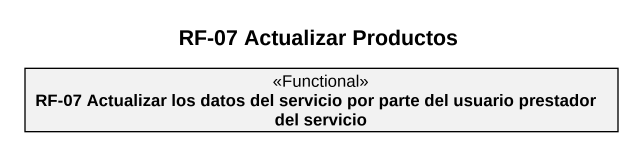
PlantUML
@startuml
title RF-07 Actualizar Productos
hide circle
hide empty members
class "RF-07 Actualizar los datos del servicio por parte del usuario prestador del servicio" as RF_07_Actualizar_los_datos <<Functional>>
@enduml
